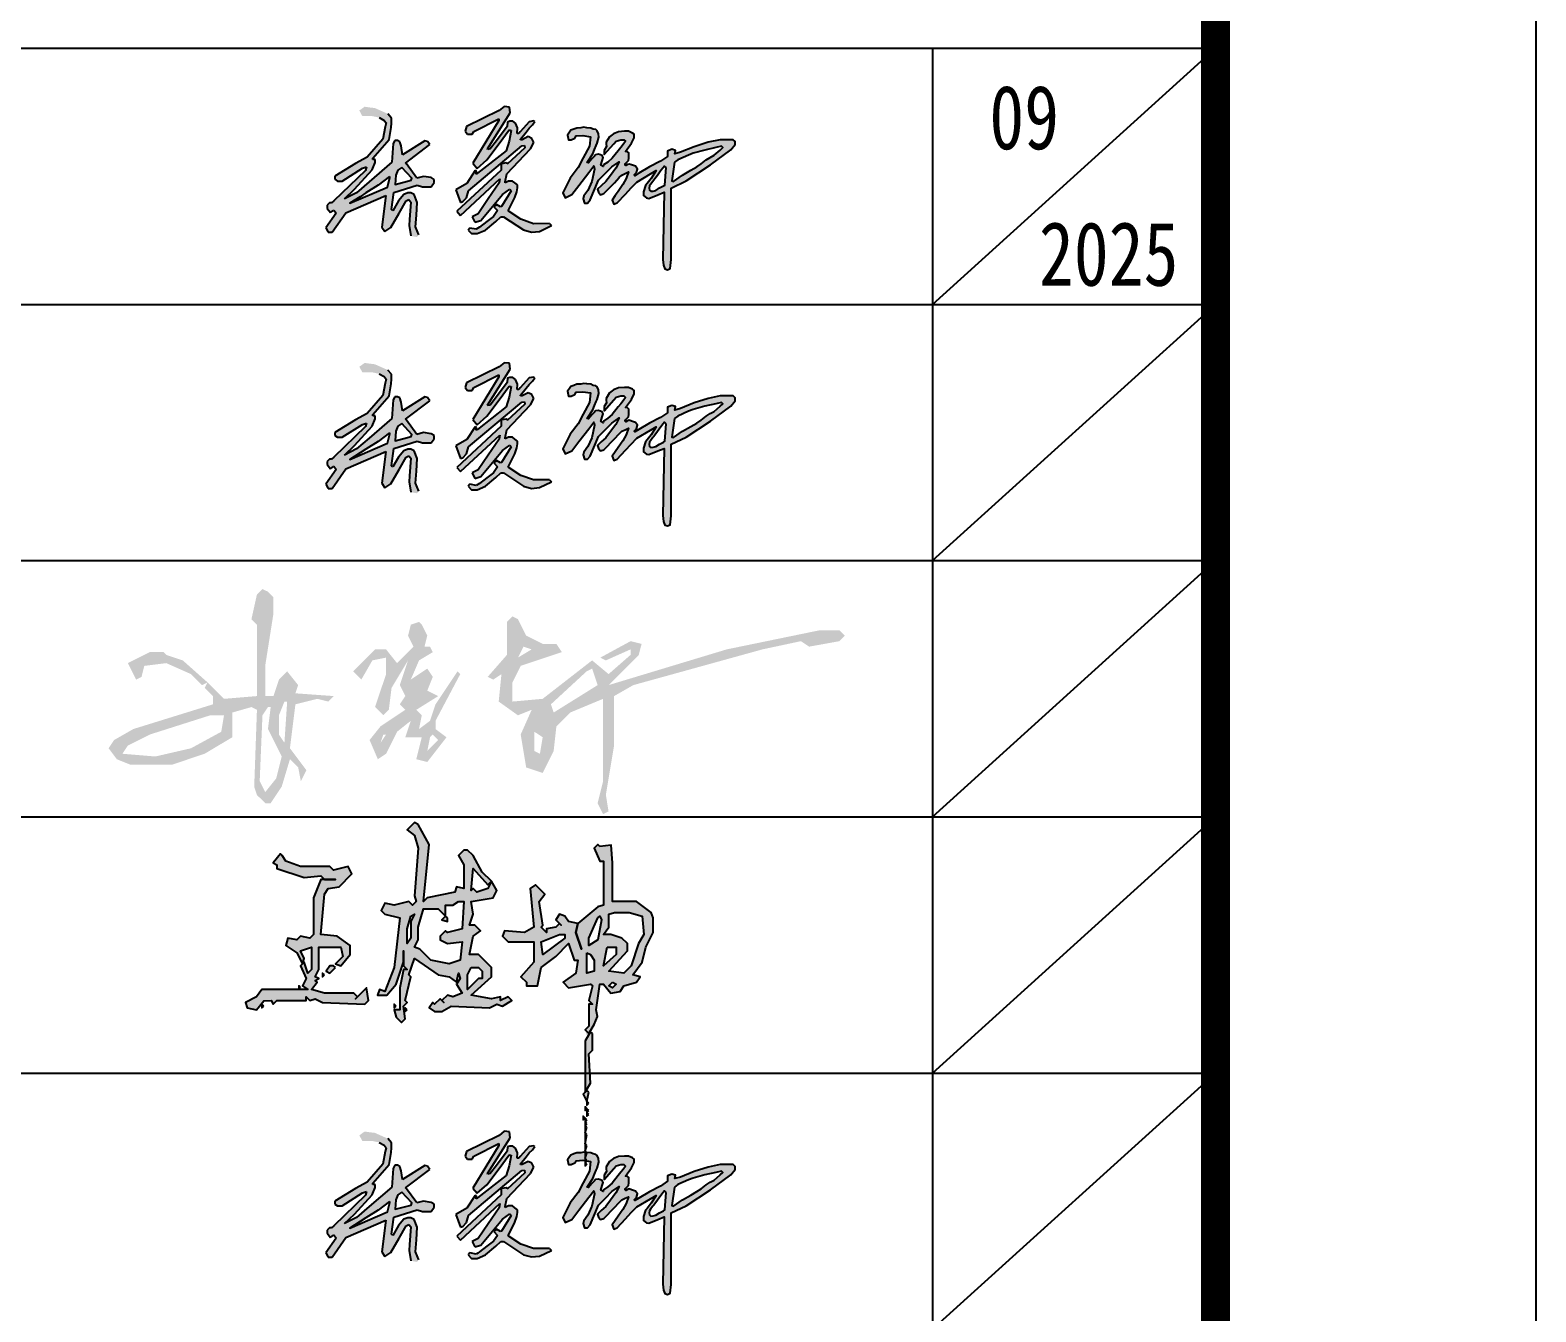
# Model space of a CAD drawing. Extents: x -18502 to 259858, y -468734 to 127958.
# Drawn here: x 100598 to 107648, y -301337 to -295334 of the extents above; entities that cross this region are included whole.
import ezdxf

# ---------------------------------------------------------------- set-up
doc = ezdxf.new("R2010")
doc.units = 0
doc.header["$LTSCALE"] = 1000
doc.layers.get('0').update_dxf_attribs({"linetype": 'CONTINUOUS'})
doc.layers.add('参照-TK_A1$0$TK', color=161, linetype='CONTINUOUS')
doc.layers.add('参照-弱电底图$0$0图框', color=161, linetype='CONTINUOUS')
doc.styles.add('参照-TK_A1$0$Q1', font='', dxfattribs={"width": 0.8, "height": 450})
doc.styles.get('参照-TK_A1$0$Q1').set_extended_font_data('SimSun')

# ---------------------------------------------------------------- blocks, each defined once
blk = doc.blocks.new('参照-TK_A1$0$ai')
for p, q in [((58822.9, 13592.7), (58807.9, 13579.7)), ((58839.8, 13591), (58822.9, 13592.7)), ((58842.3, 13572.6), (58839.8, 13591)), ((58807.9, 13579.7), (58705.6, 13529.8)), ((58806.2, 13548.6), (58725, 13415.5)), ((58729, 13514.8), (58806.2, 13554.4)), ((58771.4, 13460.5), (58842.3, 13572.6)), ((58806.2, 13554.4), (58806.2, 13548.6)), ((58833.9, 13544), (58832.7, 13530.7)), ((58840.8, 13546.8), (58833.9, 13544)), ((58850.3, 13546.8), (58840.8, 13546.8)), ((58859.1, 13540.5), (58850.3, 13546.8)), ((58865.3, 13525.8), (58859.1, 13540.5)), ((58901.4, 13545.1), (58873.6, 13513.8)), ((58915.7, 13547.7), (58901.4, 13545.1)), ((58911.7, 13535.3), (58918.8, 13545.5)), ((58918.8, 13545.5), (58915.7, 13547.7)), ((58705.6, 13529.8), (58701.6, 13515.6)), ((58701.6, 13515.6), (58709, 13505.8)), ((58709, 13505.8), (58723.7, 13505.8)), ((58723.7, 13505.8), (58729, 13514.8)), ((58832.7, 13530.7), (58798.9, 13485.9)), ((58807.3, 13477.1), (58838.4, 13519.4)), ((58838.4, 13519.4), (58845.4, 13518)), ((58845.4, 13518), (58839, 13484.7)), ((58864.3, 13508.9), (58865.3, 13525.8)), ((58869.2, 13508.9), (58864.3, 13508.9)), ((58864.3, 13508.9), (58864.3, 13508.9)), ((58873.6, 13513.8), (58869.2, 13508.9)), ((58874.1, 13490.9), (58891.6, 13513)), ((58874.4, 13488.9), (58874.1, 13490.9)), ((58898.4, 13498.9), (58879.1, 13488.9)), ((58891.6, 13513), (58901.1, 13525.1)), ((58910.1, 13493), (58898.4, 13498.9)), ((58901.1, 13525.1), (58911.7, 13535.3)), ((58916.3, 13480.8), (58910.1, 13493)), ((58712, 13329.8), (58877.9, 13469.9)), ((58829, 13454.4), (58740.4, 13384.5)), ((58769.6, 13425.8), (58807.3, 13477.1)), ((58772.1, 13458.8), (58771.4, 13460.5)), ((58779.8, 13460.5), (58772.1, 13458.8)), ((58798.9, 13485.9), (58779.8, 13460.5)), ((58839, 13484.7), (58829, 13454.4)), ((58831.5, 13382.9), (58905.5, 13460.7)), ((58887.7, 13463.4), (58832.9, 13412.4)), ((58879.1, 13488.9), (58874.4, 13488.9)), ((58877.9, 13469.9), (58886.9, 13470.9)), ((58886.9, 13470.9), (58887.7, 13463.4)), ((58905.5, 13460.7), (58916.3, 13480.8)), ((58725, 13415.5), (58739.3, 13399.2)), ((58739.3, 13399.2), (58769.6, 13425.8)), ((58814.2, 13410.8), (58813.5, 13394.3)), ((58816.8, 13415.2), (58814.2, 13410.8)), ((58816.8, 13415.2), (58829.4, 13417.6)), ((58829.4, 13417.6), (58833.4, 13415.4)), ((58832.9, 13412.4), (58833.4, 13415.4)), ((58707, 13352.6), (58672.1, 13332.8)), ((58813.5, 13394.3), (58675.2, 13265.5)), ((58687.2, 13252.7), (58809.8, 13366.8)), ((58733.2, 13392.7), (58707, 13352.6)), ((58737, 13390.8), (58733.2, 13392.7)), ((58736.1, 13381.8), (58737, 13390.8)), ((58740.4, 13384.5), (58736.1, 13381.8)), ((58807.7, 13354), (58773.3, 13304)), ((58809.8, 13366.8), (58807.7, 13354)), ((58826.1, 13357.8), (58831.5, 13382.9)), ((58826.4, 13354.6), (58826.1, 13357.8)), ((58836.8, 13359.8), (58826.4, 13354.6)), ((58849.4, 13359.8), (58836.8, 13359.8)), ((58856.9, 13354), (58849.4, 13359.8)), ((58864.7, 13347.9), (58856.9, 13354)), ((58672.1, 13332.8), (58687.4, 13293.1)), ((58694.6, 13295.9), (58705.8, 13307.9)), ((58705.8, 13307.9), (58712, 13329.8)), ((58773.3, 13304), (58741.6, 13257.8)), ((58750.4, 13237.1), (58818.2, 13318.2)), ((58844.7, 13329.6), (58815, 13280.8)), ((58818.2, 13318.2), (58840.9, 13334.9)), ((58835.4, 13266.5), (58856.5, 13308.6)), ((58840.9, 13334.9), (58844.7, 13329.6)), ((58856.5, 13308.6), (58862.5, 13326.5)), ((58862.5, 13326.5), (58864.7, 13339.1)), ((58864.7, 13339.1), (58864.7, 13347.9)), ((58675.2, 13265.5), (58687.2, 13252.7)), ((58687.4, 13293.1), (58694.6, 13295.9)), ((58741.6, 13257.8), (58723, 13248.4)), ((58802.1, 13267.8), (58790, 13249.3)), ((58799.6, 13287.2), (58791.3, 13279.6)), ((58791.3, 13279.6), (58802.1, 13267.8)), ((58811.7, 13279.6), (58799.6, 13287.2)), ((58815, 13280.8), (58811.7, 13279.6)), ((58875.3, 13240.8), (58835.4, 13266.5)), ((58716.1, 13213), (58711.2, 13206.8)), ((58736.2, 13209.2), (58716.1, 13213)), ((58723, 13248.4), (58731.5, 13231.5)), ((58731.5, 13231.5), (58750.4, 13237.1)), ((58740.9, 13212.4), (58736.2, 13209.2)), ((58746.2, 13215.9), (58740.9, 13212.4)), ((58769.4, 13233.6), (58746.2, 13215.9)), ((58765, 13206.8), (58796.7, 13234)), ((58790, 13249.3), (58769.4, 13233.6)), ((58796.7, 13234), (58813.3, 13248.4)), ((58813.3, 13248.4), (58821.4, 13248.4)), ((58821.4, 13248.4), (58883.9, 13207.5)), ((58915.2, 13226.8), (58875.3, 13240.8)), ((58883.9, 13207.5), (58908.2, 13200.3)), ((58964.3, 13227.2), (58915.2, 13226.8)), ((58934, 13202.9), (58970.9, 13220.8)), ((58964.3, 13227.2), (58970.9, 13220.8)), ((58711.2, 13206.8), (58721, 13195.7)), ((58721, 13195.7), (58738.6, 13195.7)), ((58738.6, 13195.7), (58765, 13206.8)), ((58908.2, 13200.3), (58934, 13202.9))]:
    blk.add_line(p, q)
blk = doc.blocks.new('参照-TK_A1$0$张爱卿签名')
at = {"linetype": 'ByBlock'}
h = blk.add_hatch(color=256, dxfattribs=at)
h.dxf.hatch_style = 1
h.paths.add_polyline_path([(248.3, -106.8), (235.6, -115.3), (229.7, -130.7), (227.3, -160.2), (276.7, -147.2), (279.3, -140.5)], flags=16)
h.paths.add_polyline_path([(208.9, -135.4), (173.7, -162.4), (135.7, -186.7), (117.5, -198.4), (85.5, -218.9), (203, -168.3), (210.8, -138.5)], flags=16)
h.paths.add_polyline_path([(147.6, 80.3), (131.8, 82.6), (115.2, 70.7), (124.6, 53.4), (154.6, 53.4), (176.8, 48.7), (193, 40), (198.8, 31.9), (195.8, 19.8), (188.4, -18.8), (139.2, -75), (103.1, -94.8), (38.8, -134.4), (38.8, -143.7), (47.2, -149.5), (61.5, -149.5), (125.4, -109.2), (137.3, -105.1), (134.7, -116.2), (36.1, -211.6), (27.9, -218), (21.9, -218), (15.3, -225.1), (15.3, -235), (25.5, -247.9), (35.5, -240), (43.2, -249.9), (10.9, -295.9), (17.9, -309.5), (30.4, -309.5), (73.2, -248.3), (197.8, -194.2), (185.6, -293.3), (195.3, -307.4), (213.4, -295), (239.5, -250.1), (261.9, -211.7), (269.6, -207.6), (276.2, -214.9), (271.9, -269.9), (270.5, -288.4), (276.1, -321), (294.7, -324.4), (300.9, -317.9), (290.1, -292.5), (293.2, -255.7), (295.9, -216), (286.4, -191.9), (275.9, -186.4), (266.7, -186.4), (254, -191.4), (237.1, -211.3), (220, -242.1), (215.3, -238.3), (223, -184.9), (296.1, -162), (311.9, -167.3), (322.4, -167.3), (339.1, -167.3), (349.1, -153.9), (349.1, -144.4), (339.3, -138.7), (315.1, -135), (294.5, -140.4), (262.2, -96.2), (259.4, -93.5), (335.6, -35.5), (327.6, -25.8), (319.5, -23.4), (250, -67.5), (245.7, -39.7), (241.4, -26.6), (234.7, -22.8), (225.8, -22.8), (221.2, -32.6), (217, -91), (146.2, -151.9), (106.7, -185.9), (69.2, -205), (100.5, -175), (155.1, -114.7), (164.3, -91.9), (164.3, -82.3), (157.7, -82.3), (157.7, -78.2), (208.2, -19.8), (214.7, 17.4), (216, 31.6), (215.6, 47.1), (204.4, 60.4), (187.2, 68), (175.3, 73.3), (163.6, 78.5)])
h = blk.add_hatch(color=256)
h.dxf.hatch_style = 1
h.paths.add_polyline_path([(649.7, -48.7), (660.4, -28.6), (654.2, -16.4), (642.6, -10.5), (623.2, -20.5), (618.6, -20.5), (618.2, -18.5), (635.7, 3.6), (645.2, 15.7), (655.9, 26), (663, 36.1), (659.8, 38.3), (645.5, 35.8), (617.7, 4.4), (613.4, -0.5), (608.4, -0.5), (609.4, 16.4), (603.2, 31.1), (594.5, 37.4), (584.9, 37.4), (578, 34.6), (576.8, 21.3), (543.1, -23.5), (523.9, -48.9), (516.3, -50.5), (515.6, -48.9), (586.4, 63.2), (584, 81.6), (567, 83.3), (552, 70.3), (449.7, 20.4), (445.7, 6.2), (453.2, -3.6), (467.9, -3.6), (473.2, 5.5), (550.4, 45), (550.4, 39.2), (469.2, -93.9), (483.4, -110.1), (513.7, -83.6), (551.5, -32.3), (582.5, 10), (589.6, 8.6), (583.1, -24.7), (573.2, -55), (484.5, -124.9), (480.2, -127.6), (481.2, -118.6), (477.3, -116.7), (451.1, -156.8), (416.2, -176.6), (431.6, -216.2), (438.8, -213.5), (449.9, -201.5), (456.1, -179.6), (622, -39.5), (631.1, -38.5), (631.8, -46), (577, -97), (577.5, -94), (573.5, -91.8), (561, -94.2), (558.3, -98.6), (557.6, -115.1), (419.3, -243.8), (431.3, -256.7), (553.9, -142.6), (551.9, -155.4), (517.5, -205.4), (485.8, -251.5), (467.1, -260.9), (475.7, -277.9), (494.5, -272.3), (562.3, -191.1), (585, -174.5), (588.9, -179.8), (559.1, -228.6), (555.9, -229.7), (543.7, -222.2), (535.4, -229.7), (546.2, -241.6), (534.2, -260.1), (513.5, -275.8), (490.4, -293.4), (485.1, -297), (480.3, -300.2), (460.2, -296.4), (455.4, -302.6), (465.2, -313.7), (482.8, -313.7), (509.2, -302.6), (540.8, -275.3), (557.5, -261), (565.5, -261), (628, -301.9), (652.3, -309.1), (678.2, -306.4), (715, -288.6), (708.4, -282.2), (659.3, -282.6), (619.4, -268.6), (579.5, -242.9), (600.6, -200.8), (606.7, -182.9), (608.8, -170.3), (608.8, -161.5), (601, -155.4), (593.5, -149.6), (581, -149.6), (570.5, -154.8), (570.2, -151.6), (575.6, -126.5)])
h = blk.add_hatch(color=256)
h.dxf.hatch_style = 1
h.paths.add_polyline_path([(847, -102.2), (849.4, -112.1), (841.4, -150.8), (828.5, -178.5), (816.5, -196.1), (813.9, -204.7), (817.9, -218.2), (827, -218.2), (835.8, -208.5), (861.8, -146.8), (883.4, -125), (903.1, -105), (926.7, -89.3), (915.8, -109.2), (899, -131.7), (884.5, -151.1), (870.5, -164), (858.3, -175.3), (861.9, -184.7), (868.4, -192), (878.5, -188.7), (911.2, -154.7), (926.3, -138.9), (934.2, -130.8), (945.2, -125.9), (955.9, -121.1), (948.1, -141.9), (938, -160.4), (923.2, -181.6), (913.9, -195), (904.3, -208.7), (909.9, -222), (920.2, -217.7), (945.9, -190.2), (964.2, -170.6), (981, -152.6), (1024.5, -127.1), (1042, -116.8), (1026.5, -141.5), (1013.3, -157.2), (1008.1, -163.3), (1002.1, -183.1), (1002.1, -194.9), (1011.5, -202.4), (1018.5, -203.5), (1047.1, -192), (1066.6, -184.1), (1062.8, -394.1), (1064.5, -412.3), (1068.6, -423.5), (1077.5, -426.4), (1085.8, -422.5), (1089.1, -394.7), (1089.1, -171.5), (1135, -149.2), (1211.3, -99), (1274.7, -52.4), (1288.4, -35.5), (1288.4, -26.1), (1282.4, -20.3), (1263.5, -20.3), (1241.1, -20.3), (1203.7, -28.5), (1159.9, -42.3), (1118, -59.8), (1100.2, -64.4), (1102.2, -53.6), (1090.7, -50.2), (1077.2, -55.9), (1077, -72.8), (1055.4, -87.9), (1021.3, -105.3), (988.1, -125.1), (975.1, -132.9), (973.5, -130.2), (980.1, -123.1), (983.5, -112.1), (977, -103.2), (965, -99.3), (957.2, -96.6), (952, -98.1), (947.4, -101), (945.2, -99.7), (945.2, -97.7), (946.2, -94.9), (955.2, -85.5), (956.1, -78), (956.9, -61.4), (952.8, -58), (946, -56.7), (964.3, -31.1), (972.9, -14.2), (972.9, -3.6), (968.4, 0.2), (955.4, 5.9), (943, 5.9), (924.7, 4.4), (909, -1.8), (896.5, -10.9), (885.5, -28), (886.2, -33.8), (887.1, -41.7), (879.9, -53.8), (879.9, -67), (909.6, -32.9), (916.8, -24.6), (931, -20.3), (941.1, -20.3), (945.7, -25.3), (939, -35.6), (931.8, -44.7), (922.9, -54.8), (904.7, -78.4), (890.6, -90.1), (877.1, -99.2), (875.9, -104.3), (869.2, -100.1), (873, -85.9), (876.4, -76.2), (872.8, -70), (868, -67.7), (861, -66), (852.6, -67.5), (849.1, -71.3), (841.3, -79.7), (830.4, -92.1), (826.2, -91.2), (843.6, -64.1), (849.5, -50.7), (854.2, -38.1), (857.5, -31.6), (862.7, -12.6), (861.5, -1.7), (857.7, 7.6), (853.7, 11.3), (844.7, 12.6), (837.6, 16), (825.4, 17), (816.5, 18.6), (807, 16.3), (794.5, 15.8), (784.9, 12.5), (775.9, 9.3), (770.8, 3.1), (764.6, -5.8), (768.4, -20.8), (776.6, -20.8), (787.4, -15.5), (791.6, -8.8), (812.9, -7.2), (836.5, -10.9), (833.3, -40.8), (813.7, -77.5), (797.8, -107.5), (773.8, -140.2), (756.9, -173.5), (750.5, -185.9), (758.2, -201.6), (778.4, -191.7), (800.4, -163), (831.2, -122.7)])
h.paths.add_polyline_path([(1020.8, -164.9), (1023.8, -160.3), (1031.6, -150.4), (1034.4, -147.1), (1038.1, -142.9), (1046.3, -131.8), (1056.2, -116.8), (1063.5, -107.7), (1067.8, -102.8), (1073.1, -107.5), (1068.3, -162.1), (1064.5, -164.5), (1052.4, -171), (1040.5, -178.6), (1032.4, -180.8), (1024.6, -181.5), (1021, -177.9), (1020.3, -171.7)], flags=16)
h.paths.add_polyline_path([(1091, -148.8), (1099.3, -90.9), (1109.6, -83.2), (1142.2, -68.4), (1157.3, -62.8), (1193.5, -52.6), (1228.1, -44.9), (1246.2, -41), (1249.4, -45.2), (1241.7, -52.6), (1223, -69), (1210.5, -75.8), (1198, -83.4), (1182.2, -95.9), (1168.6, -105), (1150.4, -115.8), (1124.4, -130.8), (1095.7, -150.7)], flags=16)
for p, q in [((176.8, 48.7), (193, 40)), ((215.6, 47.1), (204.4, 60.4)), ((216, 31.6), (215.6, 47.1)), ((195.8, 19.8), (188.4, -18.8)), ((193, 40), (198.8, 31.9)), ((198.8, 31.9), (195.8, 19.8)), ((208.2, -19.8), (214.7, 17.4)), ((214.7, 17.4), (216, 31.6)), ((188.4, -18.8), (139.2, -75)), ((157.7, -78.2), (208.2, -19.8)), ((221.2, -32.6), (217, -91)), ((225.8, -22.8), (221.2, -32.6)), ((234.7, -22.8), (225.8, -22.8)), ((241.4, -26.6), (234.7, -22.8)), ((245.7, -39.7), (241.4, -26.6)), ((250, -67.5), (245.7, -39.7)), ((319.5, -23.4), (250, -67.5)), ((259.4, -93.5), (335.6, -35.5)), ((327.6, -25.8), (319.5, -23.4)), ((335.6, -35.5), (327.6, -25.8)), ((139.2, -75), (103.1, -94.8)), ((217, -91), (146.2, -151.9)), ((155.1, -114.7), (164.3, -91.9)), ((157.7, -82.3), (157.7, -78.2)), ((164.3, -82.3), (157.7, -82.3)), ((164.3, -91.9), (164.3, -82.3)), ((262.2, -96.2), (259.4, -93.5)), ((134.7, -116.2), (36.1, -211.6)), ((103.1, -94.8), (38.8, -134.4)), ((38.8, -134.4), (38.8, -143.7)), ((61.5, -149.5), (125.4, -109.2)), ((100.5, -175), (155.1, -114.7)), ((125.4, -109.2), (137.3, -105.1)), ((137.3, -105.1), (134.7, -116.2)), ((294.5, -140.4), (262.2, -96.2)), ((315.1, -135), (294.5, -140.4)), ((339.3, -138.7), (315.1, -135)), ((349.1, -144.4), (339.3, -138.7)), ((38.8, -143.7), (47.2, -149.5)), ((47.2, -149.5), (61.5, -149.5)), ((69.2, -205), (100.5, -175)), ((106.7, -185.9), (69.2, -205)), ((146.2, -151.9), (106.7, -185.9)), ((215.3, -238.3), (223, -184.9)), ((223, -184.9), (296.1, -162)), ((266.7, -186.4), (254, -191.4)), ((275.9, -186.4), (266.7, -186.4)), ((286.4, -191.9), (275.9, -186.4)), ((296.1, -162), (311.9, -167.3)), ((311.9, -167.3), (322.4, -167.3)), ((322.4, -167.3), (339.1, -167.3)), ((339.1, -167.3), (349.1, -153.9)), ((349.1, -153.9), (349.1, -144.4)), ((21.9, -218), (15.3, -225.1)), ((15.3, -225.1), (15.3, -235)), ((27.9, -218), (21.9, -218)), ((36.1, -211.6), (27.9, -218)), ((73.2, -248.3), (197.8, -194.2)), ((197.8, -194.2), (185.6, -293.3)), ((237.1, -211.3), (220, -242.1)), ((254, -191.4), (237.1, -211.3)), ((239.5, -250.1), (261.9, -211.7)), ((261.9, -211.7), (269.6, -207.6)), ((269.6, -207.6), (276.2, -214.9)), ((276.2, -214.9), (271.9, -269.9)), ((295.9, -216), (286.4, -191.9)), ((293.2, -255.7), (295.9, -216)), ((43.2, -249.9), (10.9, -295.9)), ((15.3, -235), (25.5, -247.9)), ((25.5, -247.9), (35.5, -240)), ((30.4, -309.5), (73.2, -248.3)), ((35.5, -240), (43.2, -249.9)), ((213.4, -295), (239.5, -250.1)), ((220, -242.1), (215.3, -238.3)), ((271.9, -269.9), (270.5, -288.4)), ((290.1, -292.5), (293.2, -255.7)), ((10.9, -295.9), (17.9, -309.5)), ((17.9, -309.5), (30.4, -309.5)), ((185.6, -293.3), (195.3, -307.4)), ((195.3, -307.4), (213.4, -295)), ((270.5, -288.4), (276.1, -321)), ((300.9, -317.9), (290.1, -292.5))]:
    blk.add_line(p, q)
for points in [[(770.8, 3.1), (764.6, -5.8), (768.4, -20.8), (776.6, -20.8), (787.4, -15.5), (791.6, -8.8), (812.9, -7.2), (836.5, -10.9), (833.3, -40.8), (813.7, -77.5), (797.8, -107.5), (773.8, -140.2), (756.9, -173.5), (750.5, -185.9), (758.2, -201.6), (778.4, -191.7), (800.4, -163), (831.2, -122.7), (847, -102.2), (849.4, -112.1), (841.4, -150.8), (828.5, -178.5), (816.5, -196.1), (813.9, -204.7), (817.9, -218.2), (827, -218.2), (835.8, -208.5), (861.8, -146.8), (883.4, -125), (903.1, -105), (926.7, -89.3), (915.8, -109.2), (899, -131.7), (884.5, -151.1), (870.5, -164), (858.3, -175.3), (861.9, -184.7), (868.4, -192), (878.5, -188.7), (911.2, -154.7), (926.3, -138.9), (934.2, -130.8), (945.2, -125.9), (955.9, -121.1), (948.1, -141.9), (938, -160.4), (923.2, -181.6), (913.9, -195), (904.3, -208.7), (909.9, -222), (920.2, -217.7), (945.9, -190.2), (964.2, -170.6), (981, -152.6), (1024.5, -127.1), (1042, -116.8), (1026.5, -141.5), (1013.3, -157.2), (1008.1, -163.3), (1002.1, -183.1), (1002.1, -194.9), (1011.5, -202.4), (1018.5, -203.5), (1047.1, -192), (1066.6, -184.1), (1062.8, -394.1), (1064.5, -412.3), (1068.6, -423.5), (1077.5, -426.4), (1085.8, -422.5), (1089.1, -394.7), (1089.1, -171.5), (1135, -149.2), (1211.3, -99), (1274.7, -52.4), (1288.4, -35.5), (1288.4, -26.1), (1282.4, -20.3), (1263.5, -20.3), (1241.1, -20.3), (1203.7, -28.5), (1159.9, -42.3), (1118, -59.8), (1100.2, -64.4), (1102.2, -53.6), (1090.7, -50.2), (1077.2, -55.9), (1077, -72.8), (1055.4, -87.9), (1021.3, -105.3), (988.1, -125.1), (975.1, -132.9), (973.5, -130.2), (980.1, -123.1), (983.5, -112.1), (977, -103.2), (965, -99.3), (957.2, -96.6), (952, -98.1), (947.4, -101), (945.2, -99.7), (945.2, -97.7), (946.2, -94.9), (955.2, -85.5), (956.1, -78), (956.9, -61.4), (952.8, -58), (946, -56.7), (964.3, -31.1), (972.9, -14.2), (972.9, -3.6), (968.4, 0.2), (955.4, 5.9), (943, 5.9), (924.7, 4.4), (909, -1.8), (896.5, -10.9), (885.5, -28), (886.2, -33.8), (887.1, -41.7), (879.9, -53.8), (879.9, -67), (909.6, -32.9), (916.8, -24.6), (931, -20.3), (941.1, -20.3), (945.7, -25.3), (939, -35.6), (931.8, -44.7), (922.9, -54.8), (904.7, -78.4), (890.6, -90.1), (877.1, -99.2), (875.9, -104.3), (869.2, -100.1), (873, -85.9), (876.4, -76.2), (872.8, -70), (868, -67.7), (861, -66), (852.6, -67.5), (849.1, -71.3), (841.3, -79.7), (830.4, -92.1), (826.2, -91.2), (843.6, -64.1), (849.5, -50.7), (854.2, -38.1), (857.5, -31.6), (862.7, -12.6), (861.5, -1.7), (857.7, 7.6), (853.7, 11.3), (844.7, 12.6), (837.6, 16), (825.4, 17), (816.5, 18.6), (807, 16.3), (794.5, 15.8), (784.9, 12.5), (775.9, 9.3)], [(1099.3, -90.9), (1091, -148.8), (1095.7, -150.7), (1124.4, -130.8), (1150.4, -115.8), (1168.6, -105), (1182.2, -95.9), (1198, -83.4), (1210.5, -75.8), (1223, -69), (1241.7, -52.6), (1249.4, -45.2), (1246.2, -41), (1228.1, -44.9), (1193.5, -52.6), (1157.3, -62.8), (1142.2, -68.4), (1109.6, -83.2)], [(208.9, -135.4), (173.7, -162.4), (135.7, -186.7), (117.5, -198.4), (85.5, -218.9), (203, -168.3), (210.8, -138.5)], [(248.3, -106.8), (235.6, -115.3), (229.7, -130.7), (227.3, -160.2), (276.7, -147.2), (279.3, -140.5)], [(1073.1, -107.5), (1067.8, -102.8), (1063.5, -107.7), (1056.2, -116.8), (1046.3, -131.8), (1038.1, -142.9), (1034.4, -147.1), (1031.6, -150.4), (1023.8, -160.3), (1020.8, -164.9), (1020.3, -171.7), (1021, -177.9), (1024.6, -181.5), (1032.4, -180.8), (1040.5, -178.6), (1052.4, -171), (1064.5, -164.5), (1068.3, -162.1)]]:
    blk.add_lwpolyline(points, close=True)
blk.add_blockref('参照-TK_A1$0$ai', (-58255.9, -13509.4))
blk = doc.blocks.new('参照-TK_A1$0$wgk')
at = {"linetype": 'Continuous'}
h = blk.add_hatch(color=7, dxfattribs=at)
h.paths.add_polyline_path([(-78, 38), (-86, 36), (-88, 38), (-104, 38), (-112, 41), (-114, 44), (-115, 45), (-119, 40), (-117, 39), (-117, 37), (-102, 32), (-93, 33), (-91, 31), (-93, 31), (-97, 21), (-97, 1), (-99, -1), (-104, 0), (-106, -2), (-111, -1), (-112, -5), (-106, -9), (-103, -15), (-102, -12), (-104, -8), (-98, -6), (-98, -18), (-100, -20), (-102, -14), (-104, -16), (-101, -23), (-103, -27), (-100, -29), (-125, -29), (-128, -33), (-134, -36), (-133, -39), (-128, -40), (-124, -35.11), (-120, -35), (-119, -37), (-117, -35), (-101, -35), (-101, -33), (-99, -35), (-96, -34), (-92, -36), (-69, -37), (-67, -35), (-68, -28), (-73, -33), (-75, -31), (-91, -31), (-98, -29), (-95, -25), (-96, -24), (-94, -23), (-96, -22), (-94, -18), (-94, -6), (-82, -6), (-81, -11), (-85, -15), (-82, -16), (-77, -10), (-77, -5), (-84, 0), (-93, 1), (-91, 23), (-89, 26), (-83, 27), (-76, 34)])
h.paths.add_polyline_path([(-11, 19), (1, 21), (3, 25), (0, 30), (-2, 26), (-8, 24), (-10, 26), (-11, 25), (-10, 37), (-2, 28), (0, 30), (-5, 35), (-10, 44), (-13, 47), (-15, 47), (-18, 44), (-15, 39), (-15, 26), (-19, 27), (-20, 24), (-35, 21), (-37, 19), (-34, 50), (-40, 61), (-42, 62), (-46, 58), (-42, 55), (-40, 48), (-42, 22), (-41, 19), (-43, 17), (-45, 19), (-53, 17), (-58, 18), (-60, 14), (-58, 12), (-50, 10), (-53, -17), (-58, -30), (-61, -29), (-62, -32), (-57, -32), (-52, -26), (-48, -14), (-48, -16), (-46, -18), (-48, -18), (-50, -28), (-50, -40), (-53, -40), (-52, -44), (-49, -47), (-47, -45), (-48, -38), (-46, -36), (-47, -35), (-44, -22), (-45, -21), (-42, -12), (-29, -21), (-23, -22), (-19, -25), (-18, -20), (-17, -23), (-19, -26), (-16, -31), (-21, -33), (-24, -32), (-27, -35), (-28, -34), (-31, -37), (-32, -36), (-34, -39), (-31, -41), (-27, -41), (-22, -38), (-1, -39), (3, -37), (6, -38), (11, -35), (9, -33), (5, -35), (5, -33), (0, -34), (-11, -32), (0, -22), (0, -17), (-7, -10), (-12, -10), (-10, 0), (-6, 3), (-9, 6), (-12, 6), (-10, 12)])
h.paths.add_polyline_path([(-37, 15), (-29, 15), (-25, 11), (-25, 17), (-21, 17), (-18, 19), (-15, 19), (-16, 4), (-24, 2), (-25, 3), (-28, 0), (-28, -2), (-24, -4), (-16, -3), (-17, -13), (-23, -15), (-33, -13), (-39, -7), (-42, -6), (-40, -2), (-40, 5)], flags=16)
h.paths.add_polyline_path([(-42, 12), (-44, 8), (-44, -1), (-46, -4), (-46, 4), (-44, 11)], flags=16)
h.paths.add_polyline_path([(-27, 9), (-25, 11), (-24, 10), (-24, 8)], flags=0)
h.paths.add_polyline_path([(-11, -17), (-7, -17), (-5, -19), (-5, -23), (-7, -23), (-13, -29), (-13, -21)], flags=16)
h.paths.add_polyline_path([(47, 7), (42, 8), (40, 11), (37, 12), (35, 9), (37, 7), (35, 5), (30, 4), (30, 2), (27, 5), (28, 6), (26, 19), (29, 23), (24, 28), (21, 26), (23, 5), (18, 2), (7, 3), (6, 0), (9, -3), (23, -3), (23, -14), (16, -22), (19, -25), (19, -27), (25, -27), (27, -17), (35, -11), (42, -4), (45, -13), (47, -13), (46, -20), (39, -25), (42, -28), (54, -26), (55, -27), (53, -35), (55, -37), (53, -37), (53, -49), (51, -51), (51.88, -54.12), (56, -48), (57.74, -43.74), (57, -40), (59, -26), (61, -26), (65, -31), (70, -30), (72, -27), (79, -25), (81, -22), (77, -21), (82, -14), (84, -6), (88, 2), (88, 10), (87, 13), (79, 19), (66, 19), (66, 40), (65.16, 49.58), (59, 49), (58, 50), (56, 48), (59, 41), (61, 41), (61, 17), (58, 16), (47, 7), (46, 2), (49, -7), (46, 2)])
h.paths.add_polyline_path([(40, 1), (40, -1), (28, -10), (27, -3), (37, 1)], flags=16)
h.paths.add_polyline_path([(53, -1), (58, 10), (59, 11), (60, 9), (58, -2), (53, -5)], flags=16)
h.paths.add_polyline_path([(52, -9), (54, -10), (56, -13), (56, -19), (52, -20)], flags=16)
h.paths.add_polyline_path([(61, 1), (64, 5), (64, 12), (67, 13), (75, 13), (82, 11), (83, 1), (80, -4), (76, -16), (72, -20), (64, -19), (74, -8), (74, -4), (71, -1), (65, 1)], flags=16)
h.paths.add_polyline_path([(63, -6), (68, -6), (68, -10), (61, -16)], flags=16)
h.paths.add_polyline_path([(66, -25), (68, -26), (66, -28), (64, -27)], flags=16)
h.paths.add_polyline_path([(55, -53), (54, -52), (51, -57), (51, -85), (54, -80), (53, -64), (55, -62)])
h.paths.add_polyline_path([(53, -85), (52, -84), (50, -86), (52, -90)])
h.paths.add_polyline_path([(52, -104), (51, -103), (51, -107)])
h.paths.add_polyline_path([(51, -101), (51, -103), (52, -102)])
h.paths.add_polyline_path([(52, -100), (51, -99), (51, -101)])
h.paths.add_polyline_path([(50, -98), (50, -100), (51, -99)])
h.paths.add_polyline_path([(52, -94), (52, -96), (53, -95)])
h.paths.add_polyline_path([(51, -93), (51, -95), (52, -94)])
h.paths.add_polyline_path([(53, -91), (52, -90), (52, -92)])
h.paths.add_polyline_path([(53, -97), (52, -96), (52, -98)])
h.paths.add_polyline_path([(52, -108), (51, -107), (51, -113)])
h.paths.add_polyline_path([(52, -114), (51, -113), (51, -117)])
h.paths.add_polyline_path([(52, -118), (51, -117), (51, -121)])
h.paths.add_polyline_path([(51, -121), (51, -123), (52, -122)])
h.paths.add_polyline_path([(51, -123), (51, -125), (52, -124)])
h.paths.add_polyline_path([(-53, -37), (-53, -39), (-52, -38)], flags=17)
h.paths.add_polyline_path([(-47, -39), (-47, -41), (-46, -40)], flags=17)
h.paths.add_polyline_path([(-85, -17), (-86, -16), (-88, -16), (-90, -19), (-88, -20)], flags=17)
h.paths.add_polyline_path([(-91, -21), (-92, -20), (-92, -22)], flags=17)
h.paths.add_polyline_path([(-125, -37), (-125, -39), (-124, -38)], flags=17)
at = {"color": 7, "linetype": 'Continuous'}
for points in [[(-40, 61), (-42, 62), (-46, 58), (-42, 55), (-40, 48), (-42, 22), (-41, 19), (-43, 17), (-45, 19), (-53, 17), (-58, 18), (-60, 14), (-58, 12), (-50, 10), (-53, -17), (-58, -30), (-61, -29), (-62, -32), (-57, -32), (-52, -26), (-48, -14), (-48, -8), (-48, -16), (-46, -18), (-48, -18), (-50, -28), (-50, -40), (-53, -40), (-52, -44), (-49, -47), (-47, -45), (-48, -38), (-46, -36), (-47, -35), (-44, -22), (-45, -21), (-42, -12), (-29, -21), (-23, -22), (-19, -25), (-18, -20), (-17, -23), (-19, -26), (-16, -31), (-21, -33), (-24, -32), (-27, -35), (-26, -36), (-28, -34), (-31, -37), (-32, -36), (-34, -39), (-31, -41), (-27, -41), (-22, -38), (-1, -39), (3, -37), (6, -38), (11, -35), (9, -33), (5, -35), (5, -33), (0, -34), (-11, -32), (0, -22), (0, -17), (-7, -10), (-12, -10), (-10, 0), (-6, 3), (-9, 6), (-12, 6), (-10, 12), (-11, 19), (1, 21), (3, 25), (0, 30), (-2, 26), (-8, 24), (-10, 26), (-11, 25), (-10, 37), (-2, 28), (0, 30), (-5, 35), (-10, 44), (-13, 47), (-15, 47), (-18, 44), (-15, 39), (-15, 26), (-19, 27), (-20, 24), (-35, 21), (-37, 19), (-34, 50), (-40, 61)], [(59, 49), (58, 50), (56, 48), (59, 41), (61, 41), (61, 17), (58, 16), (47, 7), (46, 2), (49, -7), (46, 2), (47, 7), (42, 8), (40, 11), (37, 12), (35, 9), (38, 6), (37, 7), (35, 5), (30, 4), (30, 2), (27, 5), (28, 6), (26, 19), (29, 23), (24, 28), (21, 26), (23, 5), (18, 2), (7, 3), (6, 0), (9, -3), (23, -3), (23, -14), (16, -22), (19, -25), (19, -27), (25, -27), (27, -17), (35, -11), (42, -4), (45, -13), (47, -13), (46, -20), (39, -25), (42, -28), (54, -26), (55, -27), (53, -35), (55, -37), (53, -37), (53, -49), (51, -51), (53, -53), (56, -48), (57.74, -43.74), (57, -40), (59, -26), (61, -26), (65, -31), (70, -30), (72, -27), (79, -25), (81, -22), (77, -21), (82, -14), (84, -6), (88, 2), (88, 10), (87, 13), (79, 19), (66, 19), (66, 40), (65.16, 49.58), (59, 49)], [(-114, 44), (-115, 45), (-119, 40), (-117, 39), (-117, 37), (-102, 32), (-93, 33), (-91, 31), (-85, 31), (-93, 31), (-97, 21), (-97, 1), (-99, -1), (-104, 0), (-106, -2), (-111, -1), (-112, -5), (-106, -9), (-103, -15), (-102, -12), (-104, -8), (-98, -6), (-98, -18), (-100, -20), (-102, -14), (-104, -16), (-101, -23), (-103, -27), (-100, -29), (-125, -29), (-128, -33), (-134, -36), (-133, -39), (-128, -40), (-124, -35.11), (-120, -35), (-119, -37), (-117, -35), (-101, -35), (-101, -33), (-99, -35), (-96, -34), (-92, -36), (-69, -37), (-67, -35), (-68, -28), (-74, -34), (-73, -33), (-75, -31), (-91, -31), (-98, -29), (-95, -25), (-96, -24), (-94, -23), (-96, -22), (-94, -18), (-94, -6), (-82, -6), (-81, -11), (-85, -15), (-82, -16), (-77, -10), (-77, -5), (-84, 0), (-93, 1), (-91, 23), (-89, 26), (-83, 27), (-76, 34), (-78, 38), (-86, 36), (-88, 38), (-104, 38), (-112, 41), (-114, 44)], [(-18, 19), (-15, 19), (-16, 4), (-24, 2), (-25, 3), (-28, 0), (-28, -2), (-24, -4), (-16, -3), (-17, -13), (-23, -15), (-33, -13), (-39, -7), (-42, -6), (-40, -2), (-40, 5), (-37, 15), (-29, 15), (-25, 11), (-25, 17), (-21, 17), (-18, 19)], [(-44, 11), (-42, 12), (-44, 8), (-44, -1), (-46, -4), (-46, 4), (-44, 11)], [(-24, 10), (-25, 11), (-27, 9), (-24, 8), (-24, 10)], [(58, 10), (59, 11), (60, 9), (58, -2), (53, -5), (53, -1), (58, 10)], [(67, 13), (75, 13), (82, 11), (83, 1), (80, -4), (76, -16), (72, -20), (64, -19), (74, -8), (74, -4), (71, -1), (65, 1), (61, 1), (64, 5), (64, 12), (67, 13)], [(37, 1), (40, 1), (40, -1), (28, -10), (27, -3), (37, 1)], [(63, -6), (68, -6), (68, -10), (61, -16), (63, -6)], [(-85, -17), (-86, -16), (-88, -16), (-90, -19), (-88, -20), (-85, -17)], [(52, -9), (54, -10), (56, -13), (56, -19), (52, -20), (52, -9)], [(-91, -21), (-92, -20), (-92, -22), (-91, -21)], [(-11, -17), (-7, -17), (-5, -19), (-5, -23), (-7, -23), (-13, -29), (-13, -21), (-11, -17)], [(-104, -28), (-105, -27), (-105, -29), (-104, -28)], [(66, -25), (68, -26), (66, -28), (64, -27), (66, -25)], [(-124, -38), (-125, -37), (-125, -39), (-124, -38)], [(-52, -38), (-53, -37), (-53, -39), (-52, -38)], [(-46, -40), (-47, -39), (-47, -41), (-46, -40)], [(55, -53), (54, -52), (51, -57), (51, -85), (54, -80), (53, -64), (55, -62), (55, -53)], [(53, -85), (52, -84), (50, -86), (52, -90), (53, -85)], [(53, -91), (52, -90), (52, -92), (53, -91)], [(51, -99), (50, -98), (50, -100), (51, -99)], [(52, -94), (51, -93), (51, -95), (52, -94)], [(53, -95), (52, -94), (52, -96), (53, -95)], [(53, -97), (52, -96), (52, -98), (53, -97)], [(52, -100), (51, -99), (51, -101), (52, -100)], [(52, -102), (51, -101), (51, -103), (52, -102)], [(52, -104), (51, -103), (51, -107), (52, -104)], [(52, -108), (51, -107), (51, -113), (52, -108)], [(52, -114), (51, -113), (51, -117), (52, -114)], [(52, -118), (51, -117), (51, -121), (52, -118)], [(52, -122), (51, -121), (51, -123), (52, -122)], [(52, -124), (51, -123), (51, -125), (52, -124)]]:
    blk.add_lwpolyline(points, dxfattribs=at)

msp = doc.modelspace()

# ---------------------------------------------------------------- hatches: boundary and pattern name
at = {"linetype": 'Continuous'}
h = msp.add_hatch(color=256, dxfattribs=at)
h.paths.add_polyline_path([(102470.1, -298646), (102482.9, -298633.2), (102508.7, -298658.9), (102457.2, -298710.4)], flags=16)
h.paths.add_polyline_path([(102251.4, -298633.2), (102264.3, -298633.2), (102238.5, -298671.8)], flags=16)
h.paths.add_polyline_path([(102958.8, -298620.3), (102997.4, -298646), (102984.6, -298723.2), (102958.8, -298710.4)], flags=16)
h.paths.add_polyline_path([(101441.1, -298543.1), (101479.7, -298543.1), (101505.4, -298543.1), (101492.5, -298620.3), (101351, -298697.5), (101183.8, -298736.1), (101029.5, -298723.2), (101055.2, -298684.6), (101158.1, -298633.2)], flags=16)
h.paths.add_polyline_path([(101711.2, -298504.6), (101724, -298504.6), (101711.2, -298607.5), (101775.5, -298736.1), (101749.8, -298839), (101698.3, -298903.3), (101672.6, -298851.8), (101685.5, -298543.1)], flags=16)
h.paths.add_polyline_path([(101788.4, -298478.8), (101801.2, -298478.8), (101788.4, -298671.8), (101762.6, -298633.2), (101762.6, -298543.1)], flags=16)
h.paths.add_polyline_path([(103203.2, -298337.3), (103229, -298324.5), (103254.7, -298401.7), (103048.9, -298530.3), (103036, -298491.7)], flags=16)
h.paths.add_polyline_path([(101235.3, -298260.2), (101222.4, -298247.3), (101158.1, -298247.3), (101055.2, -298298.8), (101093.8, -298375.9), (101119.5, -298363.1), (101132.4, -298311.6), (101235.3, -298298.8), (101351, -298350.2), (101402.5, -298401.7), (101428.2, -298388.8), (101312.4, -298285.9)], flags=17)
h.paths.add_polyline_path([(102907.4, -298221.6), (102946, -298234.4), (102881.7, -298273)], flags=17)
h.paths.add_polyline_path([(102431.5, -298118.7), (102418.6, -298105.8), (102380, -298118.7), (102367.2, -298170.1), (102392.9, -298221.6), (102315.7, -298298.8), (102264.3, -298234.4), (102212.8, -298234.4), (102109.9, -298337.3), (102148.5, -298375.9), (102200, -298285.9), (102264.3, -298273), (102264.3, -298350.2), (102212.8, -298504.6), (102251.4, -298543.1), (102277.1, -298517.4), (102290, -298414.5), (102367.2, -298285.9), (102328.6, -298401.7), (102354.3, -298453.1), (102328.6, -298491.7), (102354.3, -298517.4), (102238.5, -298594.6), (102187.1, -298658.9), (102225.7, -298748.9), (102264.3, -298723.2), (102315.7, -298620.3), (102380, -298568.9), (102354.3, -298646), (102431.5, -298646), (102405.8, -298748.9), (102457.2, -298761.8), (102547.2, -298646), (102495.8, -298607.5), (102495.8, -298568.9), (102611.6, -298350.2), (102598.7, -298337.3), (102495.8, -298491.7), (102470.1, -298568.9), (102418.6, -298607.5), (102431.5, -298543.1), (102405.8, -298517.4), (102508.7, -298453.1), (102457.2, -298427.4), (102482.9, -298363.1), (102457.2, -298324.5), (102380, -298375.9), (102418.6, -298285.9), (102482.9, -298247.3), (102470.1, -298221.6), (102444.3, -298221.6), (102457.2, -298170.1)])
h.paths.add_polyline_path([(102881.7, -298093), (102855.9, -298080.1), (102830.2, -298105.8), (102830.2, -298260.2), (102740.2, -298363.1), (102765.9, -298375.9), (102804.5, -298350.2), (102791.6, -298478.8), (102881.7, -298543.1), (102946, -298517.4), (102894.5, -298633.2), (102920.3, -298787.5), (102997.4, -298813.3), (103048.9, -298710.4), (103061.7, -298594.6), (103126.1, -298530.3), (103280.4, -298466), (103280.4, -298851.8), (103254.7, -298954.7), (103280.4, -299006.2), (103306.1, -298993.3), (103293.3, -298916.2), (103331.9, -298684.6), (103331.9, -298453.1), (103421.9, -298401.7), (104026.4, -298234.4), (104206.5, -298195.9), (104245.1, -298221.6), (104386.6, -298195.9), (104412.3, -298170.1), (104386.6, -298144.4), (104296.5, -298144.4), (103859.2, -298234.4), (103306.1, -298401.7), (103447.6, -298260.2), (103460.5, -298208.7), (103409, -298195.9), (103267.5, -298273), (103293.3, -298285.9), (103409, -298234.4), (103409, -298260.2), (103306.1, -298350.2), (103229, -298285.9), (102997.4, -298466), (102855.9, -298478.8), (102855.9, -298388.8), (102894.5, -298311.6), (103087.5, -298247.3), (103061.7, -298208.7), (102997.4, -298208.7), (102920.3, -298170.1)])
h.paths.add_polyline_path([(101711.2, -297964.3), (101685.5, -297951.5), (101659.7, -297977.2), (101634, -298093), (101659.7, -298118.7), (101659.7, -298453.1), (101505.4, -298466), (101428.2, -298388.8), (101415.3, -298414.5), (101453.9, -298453.1), (101453.9, -298491.7), (101080.9, -298607.5), (100990.9, -298658.9), (100965.2, -298697.5), (101003.7, -298748.9), (101068.1, -298774.7), (101261, -298774.7), (101415.3, -298723.2), (101544, -298646), (101544, -298530.3), (101634, -298504.6), (101659.7, -298517.4), (101646.9, -298877.6), (101659.7, -298916.2), (101698.3, -298954.7), (101724, -298954.7), (101775.5, -298877.6), (101814.1, -298748.9), (101852.7, -298787.5), (101865.5, -298851.8), (101891.3, -298800.4), (101814.1, -298697.5), (101839.8, -298491.7), (101942.7, -298466), (101994.2, -298478.8), (102019.9, -298453.1), (101839.8, -298440.2), (101852.7, -298401.7), (101801.2, -298337.3), (101762.6, -298375.9), (101736.9, -298453.1), (101698.3, -298453.1), (101698.3, -298311.6), (101736.9, -298067.2), (101736.9, -297990.1)])

# ---------------------------------------------------------------- linework, layer by layer
at = {"layer": '参照-TK_A1$0$TK'}
for p, q in [((107647.7, -234218.6), (107647.7, -323318.6)), ((94147.7, -295418.6), (106147.7, -295418.6)), ((104822.9, -295418.6), (104822.9, -300218.6)), ((104822.9, -296618.6), (106147.7, -295418.6)), ((94147.7, -296618.6), (106147.7, -296618.6)), ((104822.9, -297818.6), (106147.7, -296618.6)), ((94147.7, -297818.6), (106147.7, -297818.6)), ((104822.9, -299018.6), (106147.7, -297818.6)), ((94147.7, -299018.6), (106147.7, -299018.6)), ((104822.9, -300218.6), (106147.7, -299018.6)), ((94147.7, -300218.6), (106147.7, -300218.6)), ((104822.9, -301418.6), (106147.7, -300218.6)), ((104822.9, -300218.6), (104822.9, -306218.6))]:
    msp.add_line(p, q, dxfattribs=at)
at = {"layer": '参照-TK_A1$0$TK', "const_width": 135}
msp.add_lwpolyline([(106147.7, -235718.6), (106147.7, -321818.6), (-14752.3, -321818.6), (-14752.3, -235718.6)], close=True, dxfattribs=at)
at = {"layer": '参照-弱电底图$0$0图框'}
msp.add_lwpolyline([(-18502.3, -234218.5), (107647.7, -234218.5), (107647.7, -323318.5), (-18502.3, -323318.5)], close=True, dxfattribs=at)

# ---------------------------------------------------------------- block references
at = {"xscale": 1.5, "yscale": 1.5, "zscale": 1.5}
for p in [(101966.2, -295816.6), (101966.2, -297016.6), (101966.2, -300616.6)]:
    msp.add_blockref('参照-TK_A1$0$张爱卿签名', p, dxfattribs=at)
at = {"linetype": 'Continuous', "xscale": 8.596032744193357, "yscale": 8.596032744193357, "zscale": 8.596032744193357}
msp.add_blockref('参照-TK_A1$0$wgk', (102757.8, -299578.3), dxfattribs=at)

# ---------------------------------------------------------------- texts
at = {"color": 0, "char_height": 300, "width": 1719.795, "attachment_point": 5, "style": '参照-TK_A1$0$Q1'}
for s, insert in [('09', (105252, -295744.3)), ('2025', (105647.5, -296383.6))]:
    msp.add_mtext(s, dxfattribs=dict(at, insert=insert))

doc.saveas('drawing.dxf')
